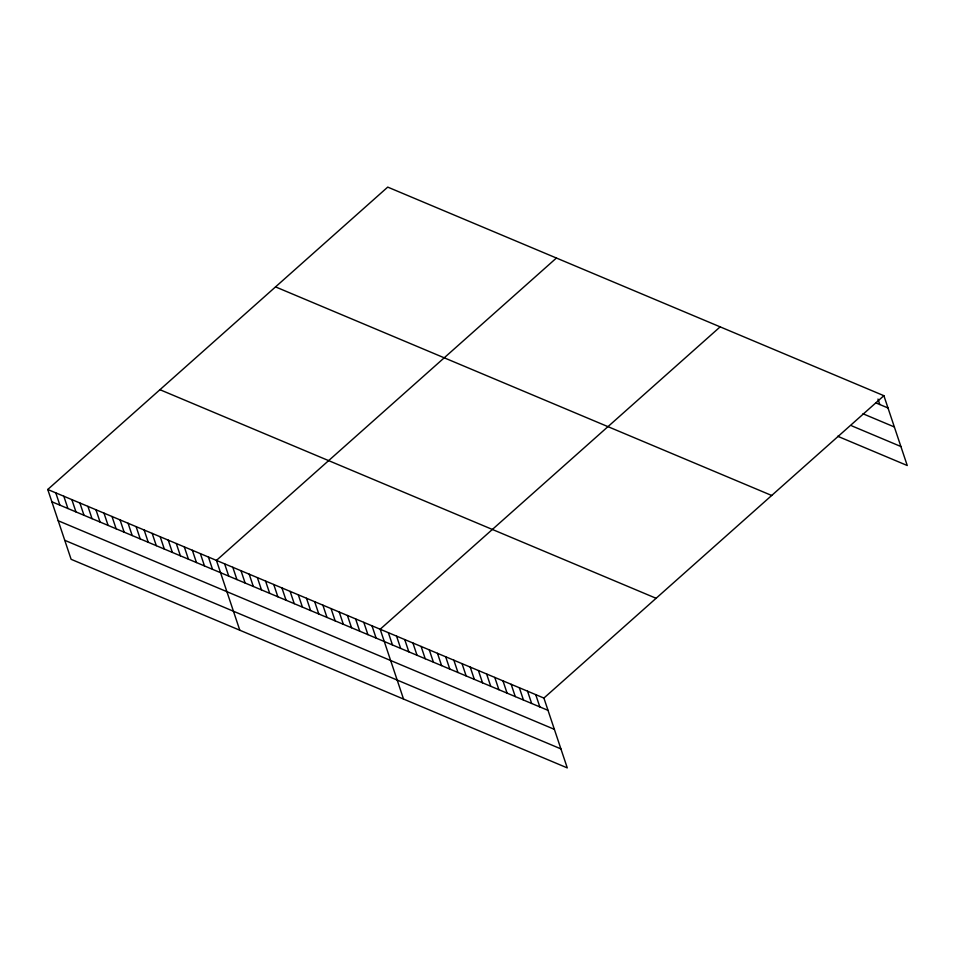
<?xml version="1.0" encoding="UTF-8"?>
<svg xmlns="http://www.w3.org/2000/svg" width="955" height="955" viewBox="0 0 955 955"><rect width="100%" height="100%" fill="white"/><g stroke="black" fill="none" stroke-linecap="round" stroke-linejoin="round"><path stroke-width="1.43" d="M47.75 489.485L543.908 698.069L567.27 767.892L71.112 559.308L47.75 489.485L387.73 187.108L883.888 395.692L907.25 465.515L837.666 436.256M556.419 258.029L216.439 560.406L239.8 630.228M720.154 326.861L380.174 629.238L403.535 699.06M543.908 698.069L883.888 395.692M875.711 402.807L887.995 407.976M862.974 413.766L894.346 426.957M851.776 425.87L900.899 446.522M275.541 286.894L771.7 495.478M159.939 389.7L656.097 598.284M51.857 501.769L548.015 710.353M58.207 520.75L554.366 729.334M64.761 540.315L560.919 748.899M877.979 399.071L879.806 404.526M535.719 694.631L539.826 706.903M527.542 691.193L531.649 703.465M519.353 687.743L523.459 700.027M511.164 684.305L515.27 696.589M502.975 680.867L507.081 693.139M494.786 677.429L498.892 689.701M486.608 673.979L490.715 686.263M478.419 670.541L482.526 682.813M470.23 667.103L474.337 679.375M462.041 663.653L466.147 675.937M453.852 660.215L457.958 672.487M445.675 656.777L449.781 669.049M437.486 653.327L441.592 665.611M429.296 649.889L433.403 662.161M421.107 646.451L425.214 658.723M412.918 643.002L417.037 655.285M404.741 639.564L408.847 651.847M396.552 636.125L400.658 648.397M388.363 632.688L392.469 644.959M371.984 625.8L376.103 638.071M363.807 622.362L367.914 634.633M355.618 618.912L359.725 631.195M347.429 615.474L351.536 627.745M339.24 612.036L343.346 624.307M331.063 608.586L335.169 620.869M322.874 605.148L326.98 617.419M314.684 601.71L318.791 613.981M306.495 598.26L310.602 610.543M298.306 594.822L302.413 607.105M290.129 591.384L294.236 603.656M281.94 587.946L286.046 600.218M273.751 584.496L277.857 596.78M265.562 581.058L269.668 593.33M257.373 577.62L261.491 589.892M249.195 574.17L253.302 586.454M241.006 570.732L245.113 583.004M232.817 567.294L236.924 579.566M224.628 563.844L228.734 576.128M208.417 557.028L212.523 569.311M200.383 553.649L204.489 565.933M192.349 550.271L196.455 562.555M184.315 546.893L188.422 559.176M176.281 543.526L180.388 555.798M168.247 540.148L172.354 552.42M160.213 536.77L164.32 549.041M152.179 533.391L156.286 545.663M144.145 530.013L148.252 542.285M136.111 526.635L140.218 538.918M128.077 523.256L132.184 535.54M120.044 519.878L124.15 532.162M112.01 516.5L116.128 528.784M103.976 513.133L108.094 525.405M95.954 509.755L100.06 522.027M87.92 506.377L92.026 518.649M79.886 502.999L83.992 515.27M71.852 499.62L75.958 511.892M63.818 496.242L67.924 508.514M55.784 492.864L59.89 505.147"/></g></svg>
